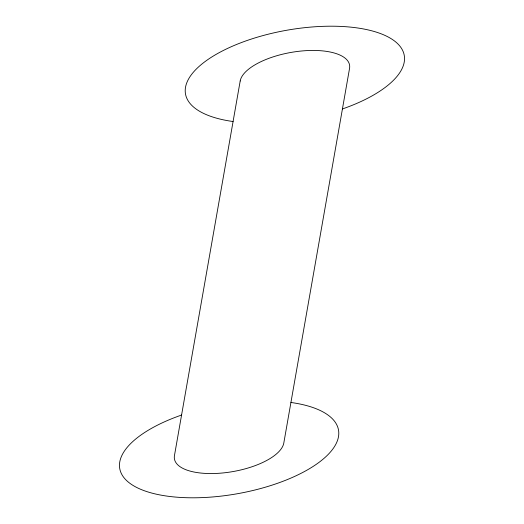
<?xml version="1.0" encoding="UTF-8"?>
<svg xmlns="http://www.w3.org/2000/svg" width="524" height="524" viewBox="0 0 524 524"><rect width="100%" height="100%" fill="white"/><g stroke="black" fill="none" stroke-linecap="round" stroke-linejoin="round"><path stroke-width="0.79" d="M290.918 402.471A111.068 45.175 -10 0 1 307.614 469.779A111.068 45.175 -10 0 1 140.078 489.049A111.068 45.175 -10 0 1 181.566 415.047M233.082 121.529A111.068 45.175 -10 0 1 216.386 54.221A111.068 45.175 -10 0 1 383.922 34.951A111.068 45.175 -10 0 1 342.434 108.953M240.195 80.978L174.453 455.605A55.531 22.584 -10 0 0 225.019 472.727A55.531 22.584 -10 0 0 283.805 443.022L349.547 68.395A55.531 22.584 -10 0 0 298.981 51.273A55.531 22.584 -10 0 0 240.195 80.978"/></g></svg>
